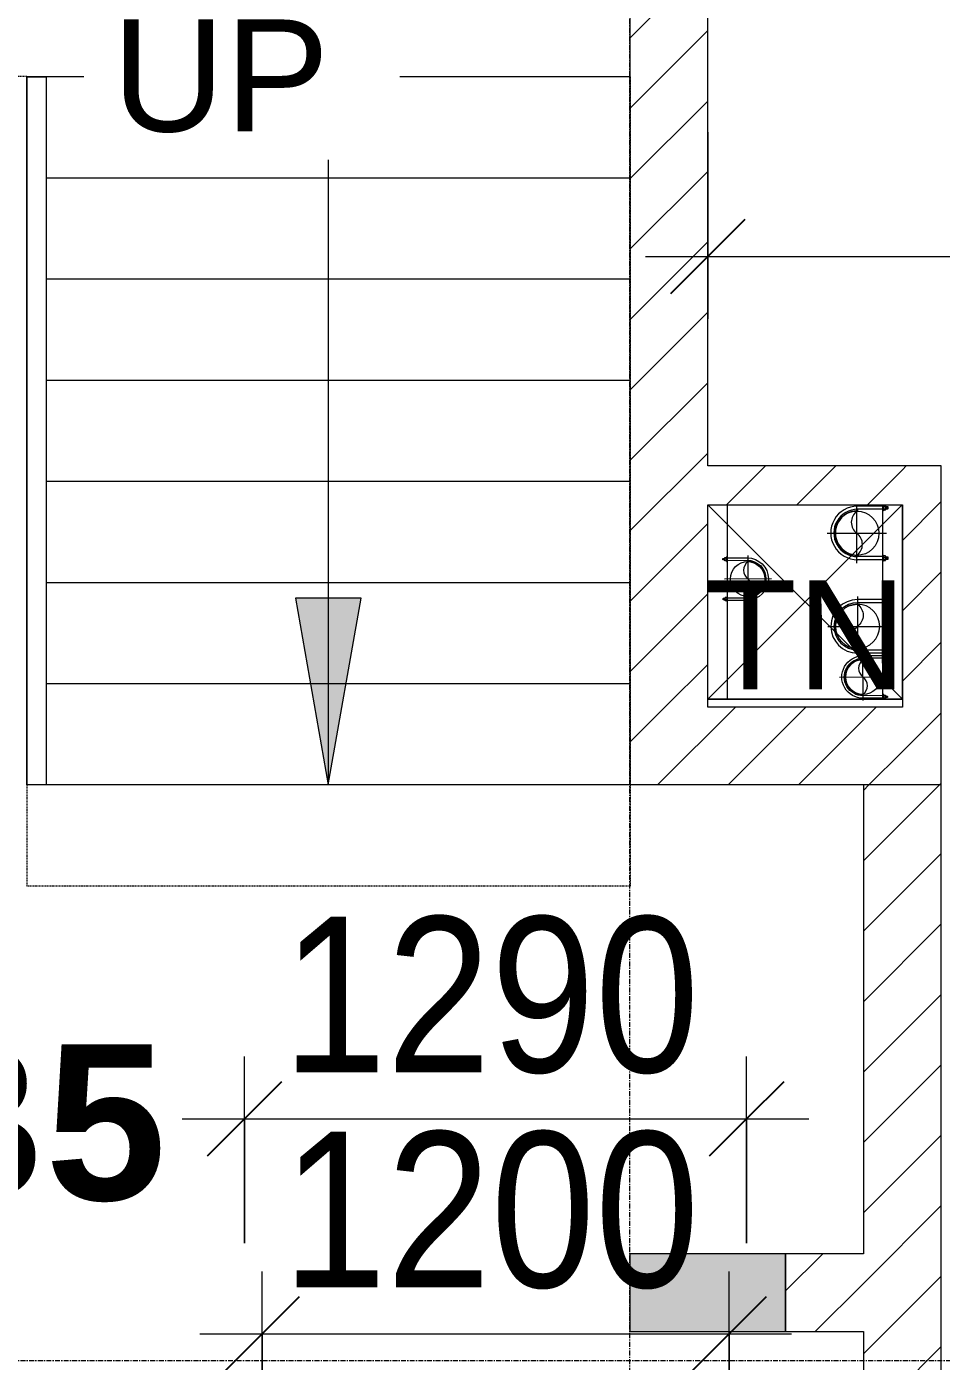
# Model space of a CAD drawing. Header units: millimetres. Extents: x 962 to 241049, y -15958 to 84407.
# Drawn here: x 179882 to 182232, y 73035 to 76466 of the extents above; entities that cross this region are included whole.
import ezdxf

# ---------------------------------------------------------------- set-up
doc = ezdxf.new("R2010")
doc.units = ezdxf.units.MM
for name, pattern in [('Grid Line', [22.225, 12.7, -3.175, 3.175, -3.175]), ('IMPORT-CENTER _3_', [10.16, 6.35, -1.27, 1.27, -1.27]), ('Overhead', [3.96875, 2.38125, -1.5875])]:
    doc.linetypes.add(name, pattern=pattern)
for name, color, linetype, lineweight in [('0-1', 7, 'Continuous', 5), ('0-2', 250, 'Continuous', 9), ('A-ANNO-DIMS', 211, 'Continuous', 9), ('A-ANNO-DIMS-160', 211, 'Continuous', 9), ('A-FLOR', 192, 'Continuous', 9), ('A-FLOR-1', 250, 'Continuous', 9), ('A-FLOR-HRAL', 11, 'Continuous', 9), ('A-WALL-3', 113, 'Continuous', 18), ('A-WALL-PATT-2', 111, 'Continuous', 9), ('G-ANNO-TEXT-1', 7, 'Continuous', 9), ('G-IMPT', 8, 'Continuous', 9), ('G-IMPT-2', 8, 'IMPORT-CENTER _3_', 9), ('M-EQPM', 50, 'Continuous', 9), ('S-COLS-1', 52, 'Continuous', 5), ('S-COLS-2', 7, 'Continuous', 18), ('S-GRID-1', 1, 'Grid Line', 9), ('S-STRS', 31, 'Continuous', 9), ('S-STRS-ANNO', 31, 'Continuous', 9), ('S-STRS-IDEN', 31, 'Continuous', 9), ('S-STRS-MBND', 31, 'Overhead', 9)]:
    doc.layers.add(name, color=color, linetype=linetype, lineweight=lineweight)
doc.styles.add('Arial', font='arial_0.ttf', dxfattribs={"height": 288})
doc.styles.add('Arial_10', font='arial_0.ttf', dxfattribs={"height": 280})
doc.styles.add('Arial_B_4', font='arialbd_0.ttf', dxfattribs={"height": 400})
doc.styles.add('UTM Avo', font='UTM Avo.ttf', dxfattribs={"width": 0.9, "height": 400})
doc.dimstyles.new('1_Dim_chi_tiet_2_5_1', dxfattribs={"dimscale": 304.8, "dimtxt": 399.720379, "dimasz": 0.629921, "dimexe": 0.524934, "dimexo": 0.0625, "dimgap": 0.052493, "dimtad": 1, "dimdec": 0, "dimrnd": 5, "dimzin": 0, "dimdsep": 46, "dimtxsty": 'UTM Avo', "dimblk1": 'OBLIQUE', "dimblk2": 'OBLIQUE', "dimsah": 1, "dimcen": 0.09, "dimdle": 0.524934, "dimazin": 0, "dimtfac": 1, "dimtdec": 4, "dimtix": 1, "dimtmove": 0, "dimatfit": 3, "dimfxl": 1.049869, "dimfxlon": 1, "dimtvp": 1, "dimtolj": 1, "dimtzin": 0, "dimarcsym": 2})
pattern_1 = [(45, (63179.03, 0), (-90.50967, 90.50967), [])]

# ---------------------------------------------------------------- blocks, each defined once
blk = doc.blocks.new('NCV_TKTC_KET CAU_rvt-1-TKCS_MB TẦNG 1')
at = {"layer": 'S-COLS-1'}
blk.add_hatch(color=256, dxfattribs=at).paths.add_polyline_path([(118652.6, 73111.9), (118652.6, 73311.9), (118252.6, 73311.9), (118252.6, 73111.9)])
at = {"layer": 'A-FLOR-1'}
blk.add_line((118952.5, 74737.4), (118452.6, 74737.4), dxfattribs=at)
at = {"layer": 'S-COLS-2'}
for p, q in [((118252.6, 73311.9), (118252.6, 73111.9)), ((118652.6, 73311.9), (118252.6, 73311.9)), ((118652.6, 73111.9), (118652.6, 73311.9)), ((118252.6, 73111.9), (118652.6, 73111.9))]:
    blk.add_line(p, q, dxfattribs=at)
blk = doc.blocks.new('Top Rail Type - Top Rail_Internal_-1748001-TKCS_MB TẦNG 1')
at = {"layer": 'A-FLOR-HRAL'}
for p, q in [((116703, 76336.9), (116753, 76336.9)), ((116703, 74516.9), (116703, 76336.9)), ((116753, 76336.9), (116753, 74516.9)), ((116753, 74516.9), (116703, 74516.9))]:
    blk.add_line(p, q, dxfattribs=at)
blk = doc.blocks.new('Top Rail Type - Top Rail_Internal_-V127-TKCS_MB TẦNG 1')
at = {"layer": 'A-FLOR-HRAL'}
for p, q in [((116753, 76336.9), (116703, 76336.9)), ((116703, 76336.9), (116703, 74516.9)), ((116753, 76336.9), (116753, 74516.9)), ((116753, 74516.9), (116703, 74516.9))]:
    blk.add_line(p, q, dxfattribs=at)
blk = doc.blocks.new('TKTC_XREF_251221_MB TANG 1 - TKTC_XREF_260130_MB TANG 1_dwg_CUM U_DN100-4202115-TKCS_MB TẦNG 1')
at = {"layer": 'G-IMPT'}
blk.add_hatch(color=256, dxfattribs=at).paths.add_polyline_path([(0, -61), (0, -57), (14.8, -55.1), (28.5, -49.4), (40.3, -40.3), (49.4, -28.5), (55.1, -14.8), (57, 0), (55.1, 14.8), (49.4, 28.5), (40.3, 40.3), (28.5, 49.4), (14.8, 55.1), (0, 57), (0, 61), (15.8, 58.9), (30.5, 52.8), (43.1, 43.1), (52.8, 30.5), (58.9, 15.8), (61, 0), (58.9, -15.8), (52.8, -30.5), (43.1, -43.1), (30.5, -52.8), (15.8, -58.9)])
for p, q in [((-79.1, 66.6), (-79.1, 63.4)), ((-76.6, 66.6), (-76.6, 63.4)), ((-74.6, 66.6), (-74.6, 63.4)), ((-72.7, 69.3), (-72.7, 60.7)), ((-66.9, 67.9), (-71.7, 67.9)), ((-66.9, 62.1), (-71.7, 62.1)), ((-65, 69), (0, 69)), ((-79.1, -63.4), (-79.1, -66.6)), ((-76.6, -63.4), (-76.6, -66.6)), ((-74.6, -63.4), (-74.6, -66.6)), ((-72.7, -60.7), (-72.7, -69.3)), ((-66.9, -62.1), (-71.7, -62.1)), ((-66.9, -67.9), (-71.7, -67.9)), ((-65, -69), (0, -69))]:
    blk.add_line(p, q, dxfattribs=at)
at = {"layer": 'G-IMPT', "flags": 128}
for points in [[(-72.7, 67.6), (-78.1, 67.6), (-78.1, 62.4), (-72.7, 62.4)], [(-71.7, 59.2), (-66.9, 59.2), (-66.9, 70.8), (-71.7, 70.8)], [(-66.9, 70.8), (-66.9, 72.7), (-65, 72.7), (-65, 57.3), (-66.9, 57.3), (-66.9, 59.2)], [(-65, 61), (0, 61), (0, 57)], [(-72.7, -62.4), (-78.1, -62.4), (-78.1, -67.6), (-72.7, -67.6)], [(-71.7, -70.8), (-66.9, -70.8), (-66.9, -59.2), (-71.7, -59.2)], [(-66.9, -59.2), (-66.9, -57.3), (-65, -57.3), (-65, -72.7), (-66.9, -72.7), (-66.9, -70.8)], [(-65, -61), (0, -61), (0, -57)]]:
    blk.add_lwpolyline(points, dxfattribs=at)
at = {"layer": 'G-IMPT'}
for centre, radius, start, end in [((-78.1, 66.6), 0.96, 90, 180), ((-78.1, 63.4), 0.96, 180, 270), ((-71.1, 69.3), 1.56, 112.6199, 247.3801), ((-67.9, 65), 4.8, 143.1301, 216.8699), ((-71.1, 60.7), 1.56, 112.6199, 247.3801), ((0, 0), 69, 270, 90), ((0, 0), 61, 270, 90), ((0, 0), 57, 270, 90), ((-78.1, -63.4), 0.96, 90, 180), ((-78.1, -66.6), 0.96, 180, 270), ((-71.1, -60.7), 1.56, 112.6199, 247.3801), ((-67.9, -65), 4.8, 143.1301, 216.8699), ((-71.1, -69.3), 1.56, 112.6199, 247.3801)]:
    blk.add_arc(centre, radius, start, end, dxfattribs=at)
blk = doc.blocks.new('TKTC_XREF_251221_MB TANG 1 - TKTC_XREF_260130_MB TANG 1_dwg_$cc-4202117-TKCS_MB TẦNG 1')
at = {"layer": 'G-IMPT'}
blk.add_circle((0, 0), 0.5, dxfattribs=at)
for centre, radius, start, end in [((0, 0), 0.5, 90, 270), ((0.188, 0.25), 0.313, 126.8699, 233.1301), ((-0.188, -0.25), 0.313, 306.8699, 53.1301)]:
    blk.add_arc(centre, radius, start, end, dxfattribs=at)
at = {"layer": 'G-IMPT-2'}
for p, q in [((0, -0.673), (0, 0.673)), ((-0.673, 0), (0.673, 0))]:
    blk.add_line(p, q, dxfattribs=at)
blk = doc.blocks.new('TKTC_XREF_251221_MB TANG 1 - TKTC_XREF_260130_MB TANG 1_dwg_$cc-V201-TKCS_MB TẦNG 1')
at = {"layer": 'G-IMPT'}
blk.add_circle((0, 0), 0.5, dxfattribs=at)
for centre, radius, start, end in [((0, 0), 0.5, 90, 270), ((0.188, 0.25), 0.313, 126.8699, 233.1301), ((-0.188, -0.25), 0.313, 306.8699, 53.1301)]:
    blk.add_arc(centre, radius, start, end, dxfattribs=at)
at = {"layer": 'G-IMPT-2'}
for p, q in [((0, -0.673), (0, 0.643)), ((-0.673, 0), (0.673, 0))]:
    blk.add_line(p, q, dxfattribs=at)
blk = doc.blocks.new('TKTC_XREF_251221_MB TANG 1 - TKTC_XREF_260130_MB TANG 1_dwg_$cc-4202118-TKCS_MB TẦNG 1')
at = {"layer": 'G-IMPT'}
blk.add_circle((0, 0), 0.5, dxfattribs=at)
for centre, radius, start, end in [((0, 0), 0.5, 90, 270), ((0.188, 0.25), 0.313, 126.8699, 233.1301), ((-0.188, -0.25), 0.313, 306.8699, 53.1301)]:
    blk.add_arc(centre, radius, start, end, dxfattribs=at)
at = {"layer": 'G-IMPT-2'}
for p, q in [((0, -0.673), (0, 0.673)), ((-0.673, 0), (0.673, 0))]:
    blk.add_line(p, q, dxfattribs=at)
blk = doc.blocks.new('TKTC_XREF_251221_MB TANG 1 - TKTC_XREF_260130_MB TANG 1_dwg_$cc-4202122-TKCS_MB TẦNG 1')
at = {"layer": 'G-IMPT'}
blk.add_circle((0, 0), 0.5, dxfattribs=at)
for centre, radius, start, end in [((0, 0), 0.5, 90, 270), ((0.188, 0.25), 0.313, 126.8699, 233.1301), ((-0.188, -0.25), 0.313, 306.8699, 53.1301)]:
    blk.add_arc(centre, radius, start, end, dxfattribs=at)
at = {"layer": 'G-IMPT-2'}
for p, q in [((0, -0.673), (0, 0.673)), ((-0.673, 0), (0.673, 0))]:
    blk.add_line(p, q, dxfattribs=at)
blk = doc.blocks.new('TKTC_XREF_251221_MB TANG 1 - TKTC_XREF_260130_MB TANG 1_dwg_CUM U_DN100-4202112-TKCS_MB TẦNG 1')
at = {"layer": 'G-IMPT'}
blk.add_hatch(color=256, dxfattribs=at).paths.add_polyline_path([(0, 61), (0, 57), (14.8, 55.1), (28.5, 49.4), (40.3, 40.3), (49.4, 28.5), (55.1, 14.8), (57, 0), (55.1, -14.8), (49.4, -28.5), (40.3, -40.3), (28.5, -49.4), (14.8, -55.1), (0, -57), (0, -61), (15.8, -58.9), (30.5, -52.8), (43.1, -43.1), (52.8, -30.5), (59.7, -9.6), (61, 0), (58.9, 15.8), (52.8, 30.5), (43.1, 43.1), (30.5, 52.8), (15.8, 58.9)])
for p, q in [((-72.7, 69.3), (-72.7, 60.7)), ((-65, 69), (0, 69)), ((-79.1, 66.6), (-79.1, 63.4)), ((-76.6, 66.6), (-76.6, 63.4)), ((-74.6, 66.6), (-74.6, 63.4)), ((-66.9, 67.9), (-71.7, 67.9)), ((-66.9, 62.1), (-71.7, 62.1)), ((-79.1, -63.4), (-79.1, -66.6)), ((-76.6, -63.4), (-76.6, -66.6)), ((-74.6, -63.4), (-74.6, -66.6)), ((-72.7, -60.7), (-72.7, -69.3)), ((-66.9, -62.1), (-71.7, -62.1)), ((-66.9, -67.9), (-71.7, -67.9)), ((-65, -69), (0, -69))]:
    blk.add_line(p, q, dxfattribs=at)
at = {"layer": 'G-IMPT', "flags": 128}
for points in [[(-71.7, 59.2), (-66.9, 59.2), (-66.9, 70.8), (-71.7, 70.8)], [(-66.9, 70.8), (-66.9, 72.7), (-65, 72.7), (-65, 57.3), (-66.9, 57.3), (-66.9, 59.2)], [(-72.7, 67.6), (-78.1, 67.6), (-78.1, 62.4), (-72.7, 62.4)], [(-65, 61), (0, 61), (0, 57)], [(-72.7, -62.4), (-78.1, -62.4), (-78.1, -67.6), (-72.7, -67.6)], [(-71.7, -70.8), (-66.9, -70.8), (-66.9, -59.2), (-71.7, -59.2)], [(-66.9, -59.2), (-66.9, -57.3), (-65, -57.3), (-65, -72.7), (-66.9, -72.7), (-66.9, -70.8)], [(-65, -61), (0, -61), (0, -57)]]:
    blk.add_lwpolyline(points, dxfattribs=at)
at = {"layer": 'G-IMPT'}
for centre, radius, start, end in [((-71.1, 69.3), 1.56, 112.6199, 247.3801), ((0, 0), 69, 270, 90), ((-78.1, 66.6), 0.96, 90, 180), ((-78.1, 63.4), 0.96, 180, 270), ((-67.9, 65), 4.8, 143.1301, 216.8699), ((-71.1, 60.7), 1.56, 112.6199, 247.3801), ((0, 0), 61, 270, 90), ((0, 0), 57, 270, 90), ((-78.1, -63.4), 0.96, 90, 180), ((-78.1, -66.6), 0.96, 180, 270), ((-71.1, -60.7), 1.56, 112.6199, 247.3801), ((-67.9, -65), 4.8, 143.1301, 216.8699), ((-71.1, -69.3), 1.56, 112.6199, 247.3801)]:
    blk.add_arc(centre, radius, start, end, dxfattribs=at)
blk = doc.blocks.new('TKTC_XREF_251221_MB TANG 1 - TKTC_XREF_260130_MB TANG 1_dwg_CUM U_DN100-V202-TKCS_MB TẦNG 1')
at = {"layer": 'G-IMPT'}
blk.add_hatch(color=256, dxfattribs=at).paths.add_polyline_path([(0, 61), (0, 57), (14.8, 55.1), (28.5, 49.4), (40.3, 40.3), (49.4, 28.5), (55.1, 14.8), (57, 0), (55.1, -14.8), (49.4, -28.5), (40.3, -40.3), (28.5, -49.4), (14.8, -55.1), (0, -57), (0, -61), (15.8, -58.9), (30.5, -52.8), (47.1, -38), (52.8, -30.5), (58.9, -15.8), (61, 0), (58.9, 15.8), (52.8, 30.5), (43.1, 43.1), (30.5, 52.8), (15.8, 58.9)])
for p, q in [((-72.7, 69.3), (-72.7, 60.7)), ((-65, 69), (0, 69)), ((-79.1, 66.6), (-79.1, 63.4)), ((-76.6, 66.6), (-76.6, 63.4)), ((-74.6, 66.6), (-74.6, 63.4)), ((-66.9, 67.9), (-71.7, 67.9)), ((-66.9, 62.1), (-71.7, 62.1)), ((-79.1, -63.4), (-79.1, -66.6)), ((-76.6, -63.4), (-76.6, -66.6)), ((-74.6, -63.4), (-74.6, -66.6)), ((-72.7, -60.7), (-72.7, -69.3)), ((-66.9, -62.1), (-71.7, -62.1)), ((-66.9, -67.9), (-71.7, -67.9)), ((-65, -69), (0, -69))]:
    blk.add_line(p, q, dxfattribs=at)
at = {"layer": 'G-IMPT', "flags": 128}
for points in [[(-71.7, 59.2), (-66.9, 59.2), (-66.9, 70.8), (-71.7, 70.8)], [(-66.9, 70.8), (-66.9, 72.7), (-65, 72.7), (-65, 57.3), (-66.9, 57.3), (-66.9, 59.2)], [(-72.7, 67.6), (-78.1, 67.6), (-78.1, 62.4), (-72.7, 62.4)], [(-65, 61), (0, 61), (0, 57)], [(-72.7, -62.4), (-78.1, -62.4), (-78.1, -67.6), (-72.7, -67.6)], [(-71.7, -70.8), (-66.9, -70.8), (-66.9, -59.2), (-71.7, -59.2)], [(-66.9, -59.2), (-66.9, -57.3), (-65, -57.3), (-65, -72.3)], [(-65, -61), (0, -61), (0, -57)]]:
    blk.add_lwpolyline(points, dxfattribs=at)
at = {"layer": 'G-IMPT'}
for centre, radius, start, end in [((-71.1, 69.3), 1.56, 112.6199, 247.3801), ((0, 0), 69, 270, 90), ((-78.1, 66.6), 0.96, 90, 180), ((-78.1, 63.4), 0.96, 180, 270), ((-67.9, 65), 4.8, 143.1301, 216.8699), ((-71.1, 60.7), 1.56, 112.6199, 247.3801), ((0, 0), 61, 270, 90), ((0, 0), 57, 270, 90), ((-78.1, -63.4), 0.96, 90, 180), ((-78.1, -66.6), 0.96, 180, 270), ((-71.1, -60.7), 1.56, 112.6199, 247.3801), ((-67.9, -65), 4.8, 143.1301, 216.8699), ((-71.1, -69.3), 1.56, 112.6199, 247.3801)]:
    blk.add_arc(centre, radius, start, end, dxfattribs=at)
blk = doc.blocks.new('TKTC_XREF_251221_MB TANG 1 - TKTC_XREF_260130_MB TANG 1_dwg-4202109-TKCS_MB TẦNG 1')
at = {"layer": 'G-IMPT', "flags": 128}
for points in [[(-84649.4, -326109.7), (-84649.4, -326609.5), (-84699.1, -326609.2)], [(-84199.5, -326109.7), (-84199.5, -326609.5), (-84249.2, -326609.2), (-84249.2, -326109.7)]]:
    blk.add_lwpolyline(points, dxfattribs=at)
for name, p, xscale, yscale, zscale, rotation in [('TKTC_XREF_251221_MB TANG 1 - TKTC_XREF_260130_MB TANG 1_dwg_$cc-V201-TKCS_MB TẦNG 1', (-84316.1, -326182.8), 113.7150000000092, 113.7150000000092, 113.7150000000092, 359.9990086636432), ('TKTC_XREF_251221_MB TANG 1 - TKTC_XREF_260130_MB TANG 1_dwg_CUM U_DN100-V202-TKCS_MB TẦNG 1', (-84314.3, -326181.8), 0.9975000000000005, 0.9975000000000005, 0.9975000000000005, 180.000991338195), ('TKTC_XREF_251221_MB TANG 1 - TKTC_XREF_260130_MB TANG 1_dwg_$cc-4202118-TKCS_MB TẦNG 1', (-84595.7, -326300.2), 90.00000000005119, 90.00000000005119, 90.00000000005119, 180.3740267799373), ('TKTC_XREF_251221_MB TANG 1 - TKTC_XREF_260130_MB TANG 1_dwg_CUM U_DN100-4202112-TKCS_MB TẦNG 1', (-84314.2, -326421.9), 0.9974999999999965, 0.9974999999999965, 0.9974999999999965, 180.0009913385626), ('TKTC_XREF_251221_MB TANG 1 - TKTC_XREF_260130_MB TANG 1_dwg_$cc-4202117-TKCS_MB TẦNG 1', (-84300.3, -326552.1), 90.00000000005119, 90.00000000005119, 90.00000000005119, 0.3740267799372842)]:
    blk.add_blockref(name, p, dxfattribs=dict(xscale=xscale, yscale=yscale, zscale=zscale, rotation=rotation))
at = {"extrusion": (0, 0, -1)}
for name, p, xscale, yscale, zscale, rotation in [('TKTC_XREF_251221_MB TANG 1 - TKTC_XREF_260130_MB TANG 1_dwg_CUM U_DN100-4202115-TKCS_MB TẦNG 1', (84597.7, -326300.2), 0.7894736842105242, 0.7894736842105242, -0.7894736842105242, 179.6259732184666), ('TKTC_XREF_251221_MB TANG 1 - TKTC_XREF_260130_MB TANG 1_dwg_$cc-4202122-TKCS_MB TẦNG 1', (84314.2, -326421.9), 113.7150000000092, 113.7150000000092, -113.7150000000092, 179.9990086636432), ('TKTC_XREF_251221_MB TANG 1 - TKTC_XREF_260130_MB TANG 1_dwg_CUM U_DN100-4202115-TKCS_MB TẦNG 1', (84300.3, -326552.2), 0.7894736842105242, 0.7894736842105242, -0.7894736842105242, 359.6259732184666)]:
    blk.add_blockref(name, p, dxfattribs=dict(at, xscale=xscale, yscale=yscale, zscale=zscale, rotation=rotation))
blk = doc.blocks.new('TKTC_XREF_251221_MB TANG 1 - TKTC_XREF_251221_MB TANG 1-2038492-TKCS_MB TẦNG 1')
blk.add_blockref('TKTC_XREF_251221_MB TANG 1 - TKTC_XREF_260130_MB TANG 1_dwg-4202109-TKCS_MB TẦNG 1', (169499.1, 384109.7))
blk = doc.blocks.new('DIMBLOCK277-TKCS_MB TẦNG 1')
at = {"layer": 'A-ANNO-DIMS-160'}
for p, q in [((180486.5, 72785.9), (180486.5, 73265.9)), ((181686.5, 72785.9), (181686.5, 73265.9)), ((180326.5, 73105.9), (181846.5, 73105.9)), ((180486.5, 73105.9), (180486.5, 72785.9)), ((181686.5, 73105.9), (181686.5, 72785.9))]:
    blk.add_line(p, q, dxfattribs=at)
at = {"layer": 'A-ANNO-DIMS-160', "lineweight": 25}
for p, q in [((180486.5, 73105.9), (180582.5, 73201.9)), ((181686.5, 73105.9), (181782.5, 73201.9)), ((180486.5, 73105.9), (180390.5, 73009.9)), ((181686.5, 73105.9), (181590.5, 73009.9))]:
    blk.add_line(p, q, dxfattribs=at)
at = {"layer": 'A-ANNO-DIMS-160', "color": 0, "insert": (180538.8, 73625.6), "char_height": 400, "width": 1314.636, "attachment_point": 1, "line_spacing_factor": 1.110334, "style": 'UTM Avo'}
blk.add_mtext('1200', dxfattribs=at)
blk = doc.blocks.new('_Oblique')
at = {"color": 0, "linetype": 'ByBlock', "lineweight": -2}
blk.add_line((-0.5, -0.5), (0.5, 0.5), dxfattribs=at)
blk = doc.blocks.new('DIMBLOCK278-TKCS_MB TẦNG 1')
at = {"layer": 'A-ANNO-DIMS-160'}
for p, q in [((180441.5, 73338.8), (180441.5, 73818.8)), ((181731.5, 73338.8), (181731.5, 73818.8)), ((180281.5, 73658.8), (181891.5, 73658.8)), ((180441.5, 73658.8), (180441.5, 73338.8)), ((181731.5, 73658.8), (181731.5, 73338.8))]:
    blk.add_line(p, q, dxfattribs=at)
at = {"layer": 'A-ANNO-DIMS-160', "lineweight": 25}
for p, q in [((180441.5, 73658.8), (180537.5, 73754.8)), ((181731.5, 73658.8), (181827.5, 73754.8)), ((180441.5, 73658.8), (180345.5, 73562.8)), ((181731.5, 73658.8), (181635.5, 73562.8))]:
    blk.add_line(p, q, dxfattribs=at)
at = {"layer": 'A-ANNO-DIMS-160', "color": 0, "insert": (180538.8, 74178.5), "char_height": 400, "width": 1314.636, "attachment_point": 1, "line_spacing_factor": 1.110334, "style": 'UTM Avo'}
blk.add_mtext('1290', dxfattribs=at)
blk = doc.blocks.new('DIMBLOCK383-TKCS_MB TẦNG 1')
at = {"layer": 'A-ANNO-DIMS-160'}
for p, q in [((181631.6, 76195.5), (181631.6, 75715.5)), ((181631.6, 75875.5), (181631.6, 76195.5)), ((190231.6, 76195.5), (190231.6, 75715.5)), ((190231.6, 75875.5), (190231.6, 76195.5)), ((181471.6, 75875.5), (190391.6, 75875.5))]:
    blk.add_line(p, q, dxfattribs=at)
at = {"layer": 'A-ANNO-DIMS-160', "lineweight": 25}
for p, q in [((181631.6, 75875.5), (181727.6, 75971.5)), ((190231.6, 75875.5), (190327.6, 75971.5)), ((181631.6, 75875.5), (181535.6, 75779.5)), ((190231.6, 75875.5), (190135.6, 75779.5))]:
    blk.add_line(p, q, dxfattribs=at)
at = {"layer": 'A-ANNO-DIMS-160', "color": 0, "insert": (185383.8, 76395.1), "char_height": 400, "width": 1314.636, "attachment_point": 1, "line_spacing_factor": 1.110334, "style": 'UTM Avo'}
blk.add_mtext('8600', dxfattribs=at)

msp = doc.modelspace()

# ---------------------------------------------------------------- hatches: boundary and pattern name
at = {"layer": 'A-WALL-PATT-2'}
h = msp.add_hatch(dxfattribs=at)
h.set_pattern_fill('FP_1', color=256, style=0, pattern_type=2)
h.set_pattern_definition(pattern_1)
h.paths.add_polyline_path([(181431.6, 74716.9), (181631.6, 74716.9), (181631.6, 77936.9), (181431.6, 77936.9), (181431.6, 74938.2)])
h = msp.add_hatch(dxfattribs=at)
h.set_pattern_fill('FP_1', color=256, style=0, pattern_type=2)
h.set_pattern_definition(pattern_1)
h.paths.add_polyline_path([(182131.5, 75236.9), (182131.5, 75336.9), (181631.6, 75336.9), (181631.6, 75236.9), (181760.4, 75236.9)])
h = msp.add_hatch(dxfattribs=at)
h.set_pattern_fill('FP_1', color=256, style=0, pattern_type=2)
h.set_pattern_definition(pattern_1)
h.paths.add_polyline_path([(182163.4, 74516.9), (182231.5, 74516.9), (182231.5, 75336.9), (182131.5, 75336.9), (182131.5, 74516.9)])
h = msp.add_hatch(dxfattribs=at)
h.set_pattern_fill('FP_1', color=256, style=0, pattern_type=2)
h.set_pattern_definition(pattern_1)
h.paths.add_polyline_path([(181431.6, 74516.9), (182131.5, 74516.9), (182131.5, 74716.9), (181431.6, 74716.9)])
h = msp.add_hatch(dxfattribs=at)
h.set_pattern_fill('FP_1', color=256, style=0, pattern_type=2)
h.set_pattern_definition(pattern_1)
h.paths.add_polyline_path([(182031.5, 70036.9), (182231.5, 70036.9), (182231.5, 70185.3), (182031.5, 70185.3), (182031.5, 70176.4)])
h.paths.add_polyline_path([(182231.5, 71275.3), (182231.5, 71511.9), (182031.5, 71511.9), (182031.5, 71275.3), (182163.4, 71275.3)])
h.paths.add_polyline_path([(182163.4, 71711.9), (182231.5, 71711.9), (182231.5, 74516.9), (182031.5, 74516.9), (182031.5, 71711.9)])
h = msp.add_hatch(dxfattribs=at)
h.set_pattern_fill('FP_1', color=256, style=0, pattern_type=2)
h.set_pattern_definition(pattern_1)
h.paths.add_polyline_path([(182031.5, 73111.9), (182031.5, 73311.9), (181831.6, 73311.9), (181831.6, 73111.9)])
at = {"layer": 'S-STRS-ANNO'}
h = msp.add_hatch(color=256, dxfattribs=at)
edge = h.paths.add_edge_path()
edge.add_arc((180656.6, 76336.9), 80, 0, 360)
for points in [[(180679.1, 76260.2), (180717.1, 76284.5), (180735.8, 76325.6), (180729.4, 76370.2), (180699.8, 76404.2), (180656.6, 76416.9), (180613.3, 76404.2), (180583.8, 76370.2), (180577.4, 76325.6), (180596.1, 76284.5), (180634.1, 76260.2)], [(180656.6, 74516.9), (180741.2, 74996.9), (180572, 74996.9)]]:
    msp.add_hatch(color=256, dxfattribs=at).paths.add_polyline_path(points)

# ---------------------------------------------------------------- linework, layer by layer
at = {"layer": '0-2'}
for p, q in [((182131.1, 75236.9), (181631.6, 74737.4)), ((181632, 75236.9), (182131.5, 74737.4)), ((181631.6, 74737.4), (182131.5, 74737.4))]:
    msp.add_line(p, q, dxfattribs=at)
at = {"layer": 'A-FLOR'}
msp.add_line((181431.6, 74516.9), (179932, 74516.9), dxfattribs=at)
at = {"layer": 'A-WALL-3'}
for p, q in [((181431.6, 77936.9), (181431.6, 74516.9)), ((181631.6, 75336.9), (181631.6, 77936.9)), ((182231.5, 75336.9), (181631.6, 75336.9)), ((182231.5, 71711.9), (182231.5, 75336.9)), ((181631.6, 75236.9), (182131.5, 75236.9)), ((181631.6, 74716.9), (181631.6, 75236.9)), ((182131.5, 75236.9), (182131.5, 74716.9)), ((182131.5, 74716.9), (181631.6, 74716.9)), ((182231.5, 74516.9), (181431.6, 74516.9)), ((182031.5, 74516.9), (182031.5, 73311.9)), ((182031.5, 73311.9), (181831.6, 73311.9)), ((181831.6, 73311.9), (181831.6, 73111.9)), ((181831.6, 73111.9), (182031.5, 73111.9)), ((182031.5, 73111.9), (182031.5, 71711.9))]:
    msp.add_line(p, q, dxfattribs=at)
at = {"layer": 'S-GRID-1'}
for p, q in [((181431.6, 15532), (181431.6, 78459.2)), ((192368.8, 73036.9), (96265.8, 73036.9))]:
    msp.add_line(p, q, dxfattribs=at)
at = {"layer": 'S-STRS'}
for p, q in [((181431.6, 76336.9), (179932, 76336.9)), ((181431.6, 76076.9), (179932, 76076.9)), ((181431.6, 75816.9), (179932, 75816.9)), ((181431.6, 75556.9), (179932, 75556.9)), ((181431.6, 75296.9), (179932, 75296.9)), ((181431.6, 75036.9), (179932, 75036.9)), ((181431.6, 74776.9), (179932, 74776.9)), ((181431.6, 74516.9), (179932, 74516.9))]:
    msp.add_line(p, q, dxfattribs=at)
at = {"layer": 'S-STRS-ANNO'}
for p, q in [((180656.6, 76416.9), (180613.3, 76404.2)), ((180699.8, 76404.2), (180656.6, 76416.9)), ((180613.3, 76404.2), (180583.8, 76370.2)), ((180729.4, 76370.2), (180699.8, 76404.2)), ((180583.8, 76370.2), (180577.4, 76325.6)), ((180735.8, 76325.6), (180729.4, 76370.2)), ((180577.4, 76325.6), (180596.1, 76284.5)), ((180656.6, 76336.9), (180656.6, 76076.9)), ((180717.1, 76284.5), (180735.8, 76325.6)), ((180596.1, 76284.5), (180634.1, 76260.2)), ((180679.1, 76260.2), (180717.1, 76284.5)), ((180634.1, 76260.2), (180679.1, 76260.2)), ((180656.6, 76076.9), (180656.6, 75816.9)), ((180656.6, 75816.9), (180656.6, 75556.9)), ((180656.6, 75556.9), (180656.6, 75296.9)), ((180656.6, 75296.9), (180656.6, 75036.9)), ((180656.6, 75036.9), (180656.6, 74776.9)), ((180741.2, 74996.9), (180572, 74996.9)), ((180572, 74996.9), (180656.6, 74516.9)), ((180656.6, 74516.9), (180741.2, 74996.9)), ((180656.6, 74776.9), (180656.6, 74516.9))]:
    msp.add_line(p, q, dxfattribs=at)
msp.add_circle((180656.6, 76336.9), 80, dxfattribs=at)
at = {"layer": 'S-STRS-MBND'}
for p, q in [((181432, 76336.9), (181432, 78036.9)), ((179681.6, 76339), (179882, 76339)), ((179882, 76339), (179882, 76336.9)), ((181432, 76336.9), (179882, 76336.9)), ((179882, 76336.9), (179882, 74256.9)), ((181432, 76336.9), (181432, 74256.9)), ((181432, 74256.9), (179882, 74256.9))]:
    msp.add_line(p, q, dxfattribs=at)

# ---------------------------------------------------------------- block references
at = {"layer": '0-1'}
msp.add_blockref('NCV_TKTC_KET CAU_rvt-1-TKCS_MB TẦNG 1', (63179, 0), dxfattribs=at)
at = {"layer": 'A-FLOR-HRAL'}
for name in ['Top Rail Type - Top Rail_Internal_-1748001-TKCS_MB TẦNG 1', 'Top Rail Type - Top Rail_Internal_-V127-TKCS_MB TẦNG 1']:
    msp.add_blockref(name, (63179, 0), dxfattribs=at)
at = {"layer": 'M-EQPM'}
msp.add_blockref('TKTC_XREF_251221_MB TANG 1 - TKTC_XREF_251221_MB TANG 1-2038492-TKCS_MB TẦNG 1', (96831.6, 17236.9), dxfattribs=at)

# ---------------------------------------------------------------- texts
at = {"layer": 'G-ANNO-TEXT-1', "insert": (181882, 74902.8), "char_height": 280, "width": 603.2, "attachment_point": 5, "line_spacing_factor": 0.936439, "style": 'Arial_10'}
msp.add_mtext('\\pt79.9988,160.0004,239.9992,320.0008,399.9996,480.0012,560,639.9988,720.0004,799.9992,880.0008,959.9996,1040.0012,1120,1199.9988,1280.0004,1359.9992,1440.0008,1519.9996,1600.0012,1680,1759.9988,1840.0004,1919.9992,2000.0008,2079.9996,2160.0012,2240,2319.9988,2400.0004,2479.9992,2560.0008;TN', dxfattribs=at)

# ---------------------------------------------------------------- dimensions: what is measured, and where the dimension line sits
at = {"layer": 'A-ANNO-DIMS'}
dim = msp.add_linear_dim(base=(190231.6, 75875.5), p1=(181631.6, 76195.5), p2=(190231.6, 76195.5), dimstyle='1_Dim_chi_tiet_2_5_1', override={"dimpost": '<>', "dimfxl": 8600}, dxfattribs=at)
dim.commit()
dim.dimension.update_dxf_attribs({"geometry": 'DIMBLOCK383-TKCS_MB TẦNG 1', "text_midpoint": (185931.6, 76098.5)})

# ---------------------------------------------------------------- next in the draw order: texts
at = {"layer": 'G-ANNO-TEXT-1', "insert": (179712.6, 73647), "char_height": 400, "width": 1894.4, "attachment_point": 5, "line_spacing_factor": 0.936439, "style": 'Arial_B_4', "bg_fill": 3, "box_fill_scale": 1.25, "bg_fill_color": 256, "bg_fill_true_color": 13158600, "bg_fill_transparency": 0}
msp.add_mtext('\\pt8,16,24,32,40,48,56,64,72,80,88,96,104,112,120,128,136,144,152,160,168,176,184,192,200,208,216,224,232,240,248,256;TB5', dxfattribs=at)
at = {"layer": 'S-STRS-IDEN', "insert": (180100.6, 76484.8), "char_height": 288, "width": 667.231, "attachment_point": 1, "line_spacing_factor": 0.941778, "style": 'Arial', "bg_fill": 3, "box_fill_scale": 1.25, "bg_fill_color": 256, "bg_fill_true_color": 13158600, "bg_fill_transparency": 0}
msp.add_mtext('UP', dxfattribs=at)

# ---------------------------------------------------------------- next in the draw order: dimensions: what is measured, and where the dimension line sits
at = {"layer": 'A-ANNO-DIMS'}
for base, p1, p2, override, picture, middle in [((181731.5, 73658.8), (180441.5, 73338.8), (181731.5, 73338.8), {"dimpost": '<>', "dimfxl": 1290}, 'DIMBLOCK278-TKCS_MB TẦNG 1', (181086.5, 73881.8)), ((181686.5, 73105.9), (180486.5, 72785.9), (181686.5, 72785.9), {"dimpost": '<>', "dimfxl": 1200}, 'DIMBLOCK277-TKCS_MB TẦNG 1', (181086.5, 73328.9))]:
    dim = msp.add_linear_dim(base=base, p1=p1, p2=p2, dimstyle='1_Dim_chi_tiet_2_5_1', override=override, dxfattribs=at)
    dim.commit()
    dim.dimension.update_dxf_attribs({"geometry": picture, "text_midpoint": middle})

doc.saveas('drawing.dxf')
